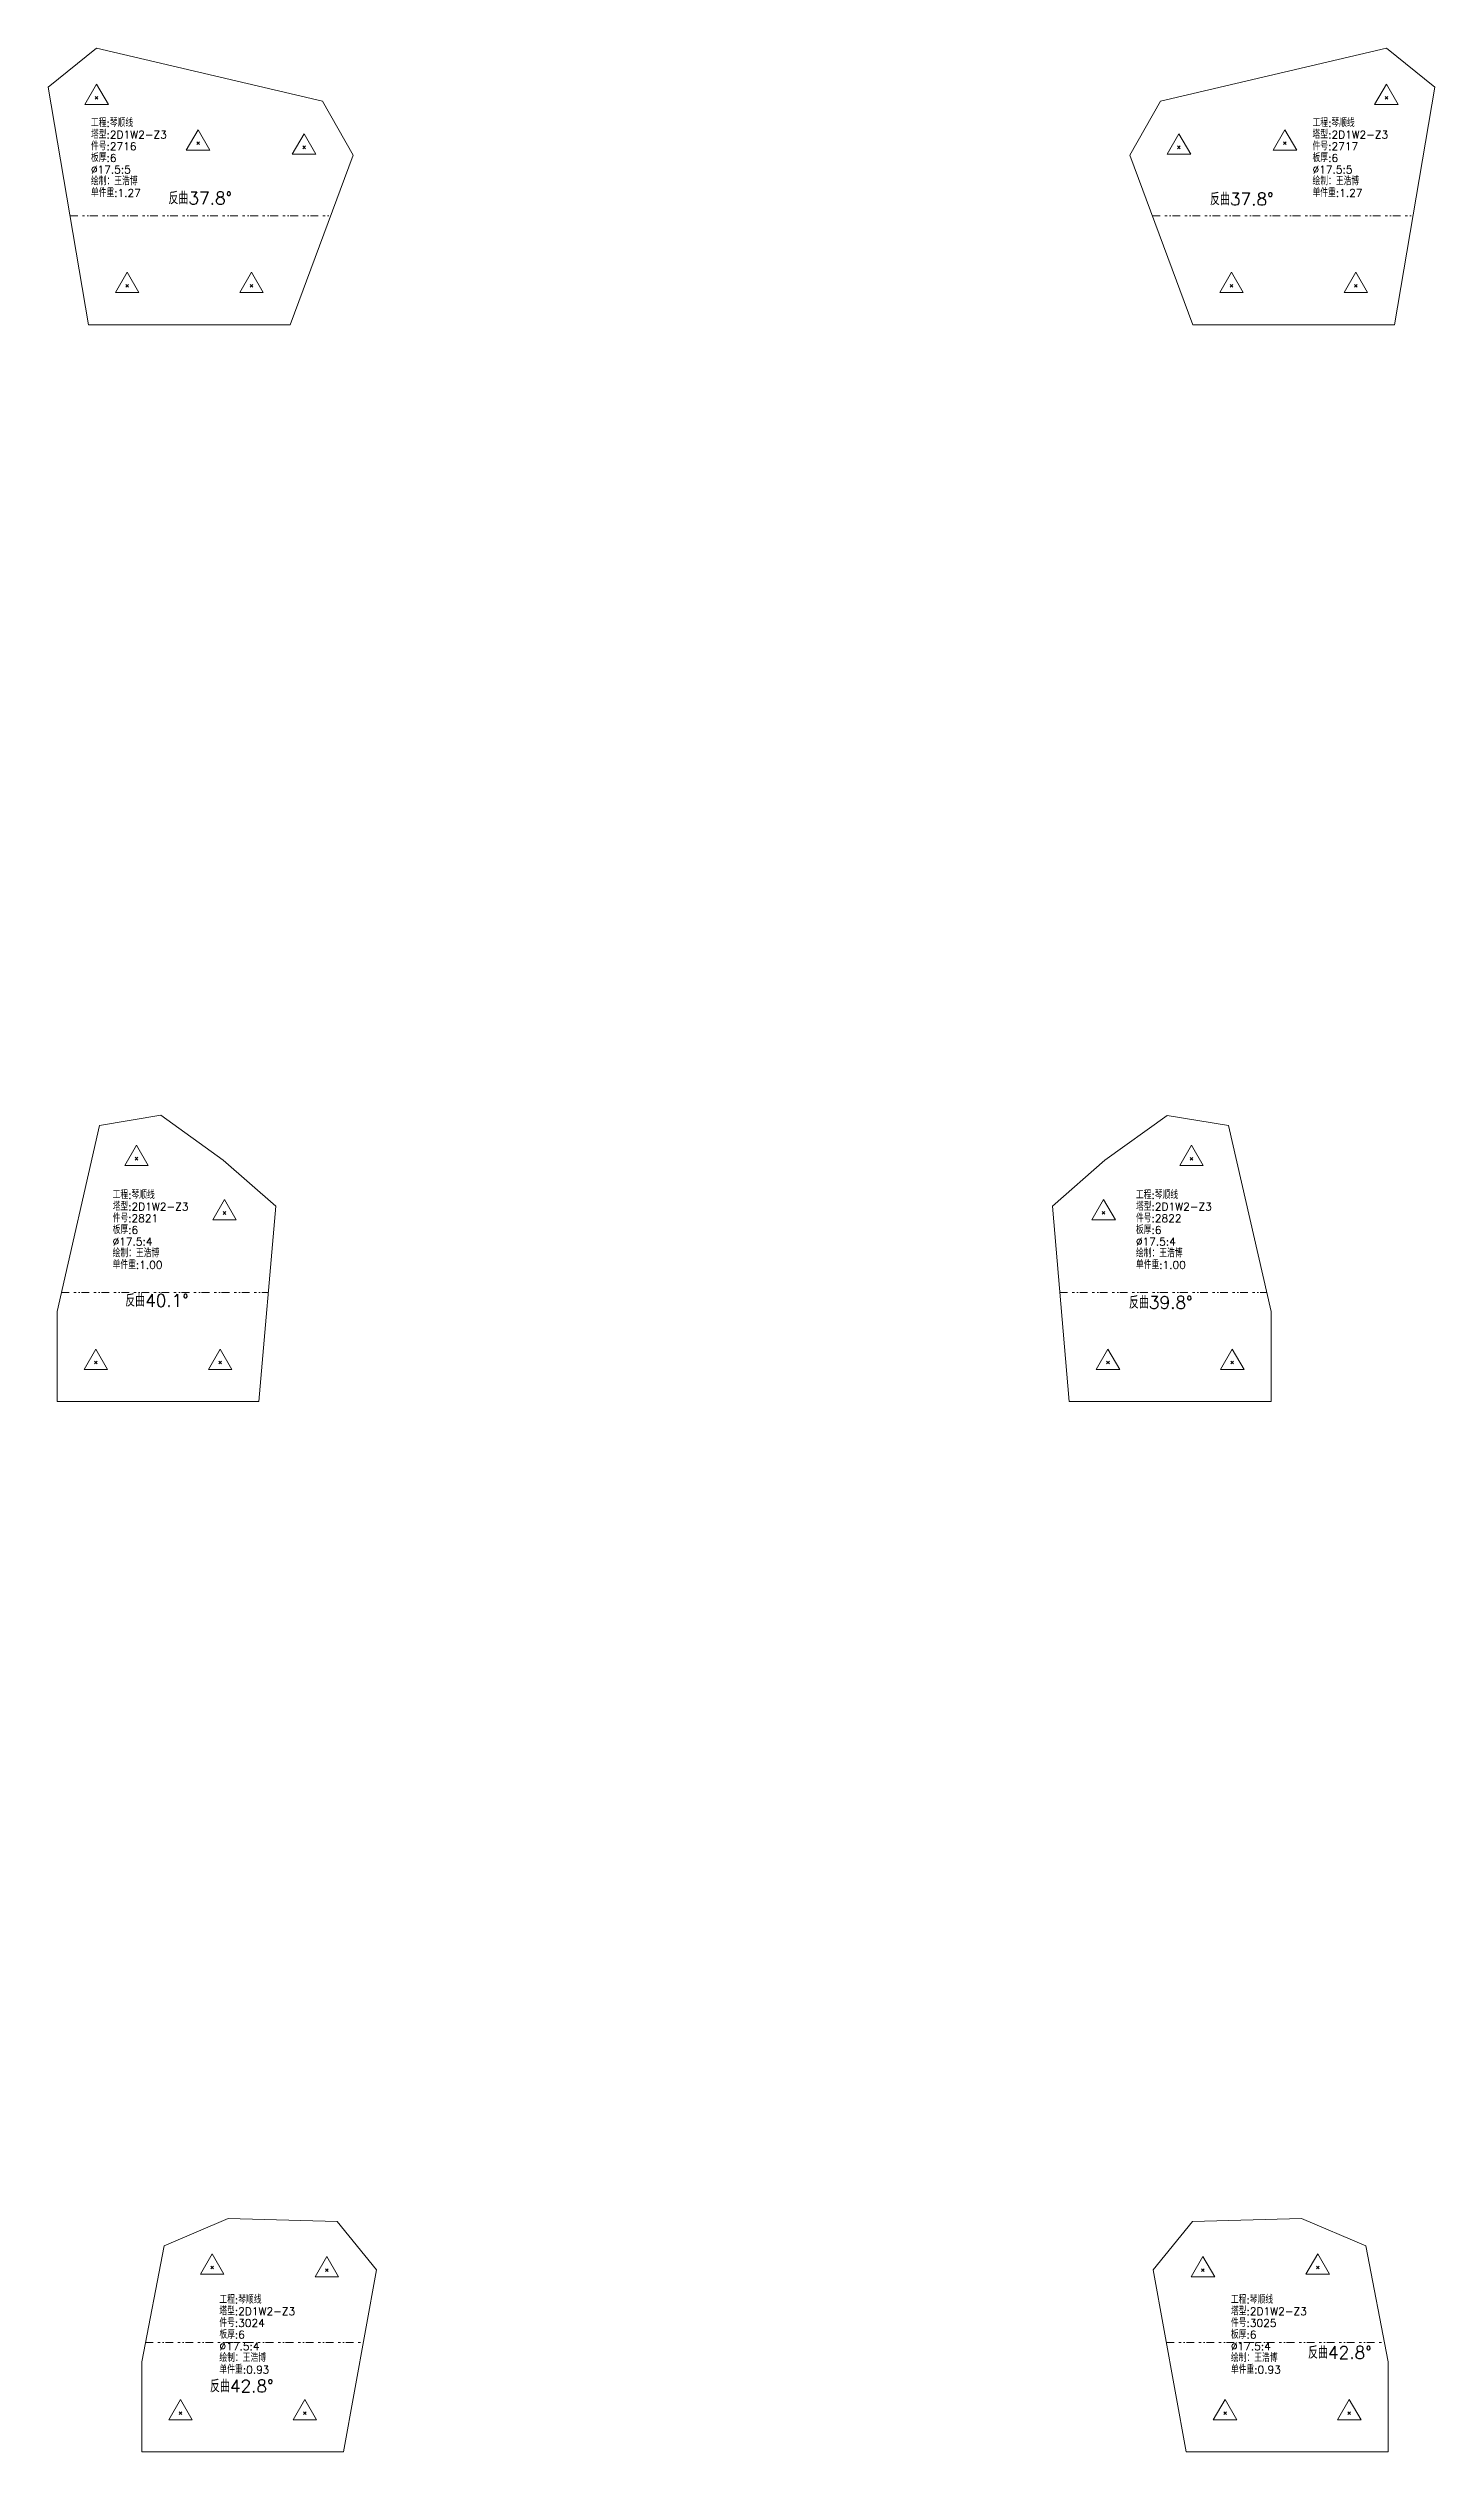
# Model space of a CAD drawing. Extents: x -580 to 8755, y 0 to 14723.
# Drawn here: x 5938 to 6831, y 2351 to 3898 of the extents above; entities that cross this region are included whole.
import ezdxf
from ezdxf.enums import TextEntityAlignment as Align

# ---------------------------------------------------------------- set-up
doc = ezdxf.new("R2010")
doc.units = 0
doc.header["$MEASUREMENT"] = 0
doc.linetypes.add('自定义线型', pattern=[12.9, 5, -3, 1.5, -2, 0.4, -1])
doc.layers.add('1', color=7, linetype='CONTINUOUS', lineweight=25)
doc.styles.get("Standard").update_dxf_attribs({"font": 'simplex.shx', "width": 0.7, "height": 3, "bigfont": 'gbhzfs.shx'})

msp = doc.modelspace()

# ---------------------------------------------------------------- linework, layer by layer
at = {"layer": '1', "color": 7, "linetype": 'Continuous', "lineweight": 18}
for p, q in [((5969.09993, 3898.36311), (5937.98393, 3873.22758)), ((6114.65086, 3864.24647), (5969.09993, 3898.36311)), ((6799.77639, 3898.36108), (6654.22668, 3864.24647)), ((6830.89288, 3873.22718), (6799.77639, 3898.36108)), ((5937.98393, 3873.22758), (5963.94766, 3720.33664)), ((6804.92989, 3720.33664), (6830.89288, 3873.22718)), ((6134.43877, 3829.48386), (6114.65086, 3864.24647)), ((6654.22668, 3864.24647), (6634.43877, 3829.48386)), ((6093.94766, 3720.33664), (6134.43877, 3829.48386)), ((6634.43877, 3829.48386), (6674.92989, 3720.33664)), ((5963.94766, 3720.33664), (6093.94766, 3720.33664)), ((6674.92989, 3720.33664), (6804.92989, 3720.33664)), ((5971.1737, 3205.02766), (5943.75023, 3085.32081)), ((6010.64402, 3211.5155), (5971.1737, 3205.02766)), ((6050.70924, 3182.57867), (6010.64402, 3211.5155)), ((6658.50395, 3211.45744), (6618.43887, 3182.60075)), ((6697.97433, 3204.96984), (6658.50395, 3211.45744)), ((6725.39822, 3085.32081), (6697.97433, 3204.96984)), ((6084.57417, 3152.94479), (6050.70924, 3182.57867)), ((6618.43887, 3182.60075), (6584.57417, 3152.96819)), ((6073.75023, 3027.32081), (6084.57417, 3152.94479)), ((6584.57417, 3152.96819), (6595.39822, 3027.32081)), ((5943.75023, 3085.32081), (5943.75023, 3027.32081)), ((6725.39822, 3027.32081), (6725.39822, 3085.32081)), ((5943.75023, 3027.32081), (6073.75023, 3027.32081)), ((6595.39822, 3027.32081), (6725.39822, 3027.32081)), ((6054.00364, 2501.57308), (6012.63001, 2483.87499)), ((6124.2169, 2499.535), (6054.00364, 2501.57308)), ((6149.51267, 2468.54912), (6124.2169, 2499.535)), ((6674.80843, 2499.535), (6649.51267, 2468.54912)), ((6745.02169, 2501.57308), (6674.80843, 2499.535)), ((6786.39533, 2483.87499), (6745.02169, 2501.57308)), ((6012.63001, 2483.87499), (5998.27334, 2409.26063)), ((6800.752, 2409.26063), (6786.39533, 2483.87499)), ((6128.27334, 2351.26063), (6149.51267, 2468.54912)), ((6649.51267, 2468.54912), (6670.752, 2351.26063)), ((5998.27334, 2409.26063), (5998.27334, 2351.26063)), ((6800.752, 2351.26063), (6800.752, 2409.26063)), ((5998.27334, 2351.26063), (6128.27334, 2351.26063)), ((6670.752, 2351.26063), (6800.752, 2351.26063))]:
    msp.add_line(p, q, dxfattribs=at)
at = {"layer": '1', "color": 7, "linetype": 'Continuous', "lineweight": 13}
for p, q in [((5969.25121, 3875.09838), (5961.67371, 3861.97338)), ((5976.82871, 3861.97338), (5969.25121, 3875.09838)), ((6799.62531, 3875.09711), (6792.04781, 3861.97211)), ((6807.20281, 3861.97211), (6799.62531, 3875.09711)), ((5961.67371, 3861.97338), (5976.82871, 3861.97338)), ((5968.37621, 3865.47338), (5970.12621, 3867.22338)), ((5970.12621, 3865.47338), (5968.37621, 3867.22338)), ((6792.04781, 3861.97211), (6807.20281, 3861.97211)), ((6798.75031, 3865.47211), (6800.50031, 3867.22211)), ((6800.50031, 3865.47211), (6798.75031, 3867.22211)), ((6034.55065, 3845.84823), (6026.97315, 3832.72323)), ((6033.67565, 3836.22323), (6035.42565, 3837.97323)), ((6035.42565, 3836.22323), (6033.67565, 3837.97323)), ((6042.12815, 3832.72323), (6034.55065, 3845.84823)), ((6102.81819, 3843.24772), (6095.24069, 3830.12272)), ((6110.39569, 3830.12272), (6102.81819, 3843.24772)), ((6666.05936, 3843.24772), (6658.48186, 3830.12272)), ((6673.63686, 3830.12272), (6666.05936, 3843.24772)), ((6734.32689, 3845.84823), (6726.74939, 3832.72323)), ((6733.45189, 3836.22323), (6735.20189, 3837.97323)), ((6735.20189, 3836.22323), (6733.45189, 3837.97323)), ((6741.90439, 3832.72323), (6734.32689, 3845.84823)), ((6026.97315, 3832.72323), (6042.12815, 3832.72323)), ((6095.24069, 3830.12272), (6110.39569, 3830.12272)), ((6101.94319, 3833.62272), (6103.69319, 3835.37272)), ((6103.69319, 3833.62272), (6101.94319, 3835.37272)), ((6658.48186, 3830.12272), (6673.63686, 3830.12272)), ((6665.18436, 3833.62272), (6666.93436, 3835.37272)), ((6666.93436, 3833.62272), (6665.18436, 3835.37272)), ((6726.74939, 3832.72323), (6741.90439, 3832.72323)), ((5988.94766, 3754.08664), (5981.37016, 3740.96164)), ((5988.07266, 3744.46164), (5989.82266, 3746.21164)), ((5989.82266, 3744.46164), (5988.07266, 3746.21164)), ((5996.52516, 3740.96164), (5988.94766, 3754.08664)), ((6068.94766, 3754.08664), (6061.37016, 3740.96164)), ((6068.07266, 3744.46164), (6069.82266, 3746.21164)), ((6069.82266, 3744.46164), (6068.07266, 3746.21164)), ((6076.52516, 3740.96164), (6068.94766, 3754.08664)), ((6699.92989, 3754.08664), (6692.35239, 3740.96164)), ((6699.05489, 3744.46164), (6700.80489, 3746.21164)), ((6700.80489, 3744.46164), (6699.05489, 3746.21164)), ((6707.50739, 3740.96164), (6699.92989, 3754.08664)), ((6779.92989, 3754.08664), (6772.35239, 3740.96164)), ((6779.05489, 3744.46164), (6780.80489, 3746.21164)), ((6780.80489, 3744.46164), (6779.05489, 3746.21164)), ((6787.50739, 3740.96164), (6779.92989, 3754.08664)), ((5981.37016, 3740.96164), (5996.52516, 3740.96164)), ((6061.37016, 3740.96164), (6076.52516, 3740.96164)), ((6692.35239, 3740.96164), (6707.50739, 3740.96164)), ((6772.35239, 3740.96164), (6787.50739, 3740.96164)), ((5994.96359, 3192.35593), (5987.38609, 3179.23093)), ((6002.54109, 3179.23093), (5994.96359, 3192.35593)), ((6674.18438, 3192.29466), (6666.60688, 3179.16966)), ((6681.76188, 3179.16966), (6674.18438, 3192.29466)), ((5987.38609, 3179.23093), (6002.54109, 3179.23093)), ((5994.08859, 3182.73093), (5995.83859, 3184.48093)), ((5995.83859, 3182.73093), (5994.08859, 3184.48093)), ((6666.60688, 3179.16966), (6681.76188, 3179.16966)), ((6673.30938, 3182.66966), (6675.05938, 3184.41966)), ((6675.05938, 3182.66966), (6673.30938, 3184.41966)), ((6051.55472, 3157.36862), (6043.97722, 3144.24362)), ((6059.13222, 3144.24362), (6051.55472, 3157.36862)), ((6617.59351, 3157.39374), (6610.01601, 3144.26874)), ((6625.17101, 3144.26874), (6617.59351, 3157.39374)), ((6043.97722, 3144.24362), (6059.13222, 3144.24362)), ((6050.67972, 3147.74362), (6052.42972, 3149.49362)), ((6052.42972, 3147.74362), (6050.67972, 3149.49362)), ((6610.01601, 3144.26874), (6625.17101, 3144.26874)), ((6616.71851, 3147.76874), (6618.46851, 3149.51874)), ((6618.46851, 3147.76874), (6616.71851, 3149.51874)), ((5968.75023, 3061.07081), (5961.17273, 3047.94581)), ((5961.17273, 3047.94581), (5976.32773, 3047.94581)), ((5967.87523, 3051.44581), (5969.62523, 3053.19581)), ((5969.62523, 3051.44581), (5967.87523, 3053.19581)), ((5976.32773, 3047.94581), (5968.75023, 3061.07081)), ((6048.75023, 3061.07081), (6041.17273, 3047.94581)), ((6041.17273, 3047.94581), (6056.32773, 3047.94581)), ((6047.87523, 3051.44581), (6049.62523, 3053.19581)), ((6049.62523, 3051.44581), (6047.87523, 3053.19581)), ((6056.32773, 3047.94581), (6048.75023, 3061.07081)), ((6620.39822, 3061.07081), (6612.82072, 3047.94581)), ((6612.82072, 3047.94581), (6627.97572, 3047.94581)), ((6619.52322, 3051.44581), (6621.27322, 3053.19581)), ((6621.27322, 3051.44581), (6619.52322, 3053.19581)), ((6627.97572, 3047.94581), (6620.39822, 3061.07081)), ((6700.39822, 3061.07081), (6692.82072, 3047.94581)), ((6692.82072, 3047.94581), (6707.97572, 3047.94581)), ((6699.52322, 3051.44581), (6701.27322, 3053.19581)), ((6701.27322, 3051.44581), (6699.52322, 3053.19581)), ((6707.97572, 3047.94581), (6700.39822, 3061.07081)), ((6043.6088, 2478.68533), (6036.0313, 2465.56033)), ((6051.1863, 2465.56033), (6043.6088, 2478.68533)), ((6117.49862, 2476.98221), (6109.92112, 2463.85721)), ((6125.07612, 2463.85721), (6117.49862, 2476.98221)), ((6681.52672, 2476.98221), (6673.94922, 2463.85721)), ((6689.10422, 2463.85721), (6681.52672, 2476.98221)), ((6755.41653, 2478.68532), (6747.83903, 2465.56032)), ((6762.99403, 2465.56032), (6755.41653, 2478.68532)), ((6036.0313, 2465.56033), (6051.1863, 2465.56033)), ((6042.7338, 2469.06033), (6044.4838, 2470.81033)), ((6044.4838, 2469.06033), (6042.7338, 2470.81033)), ((6109.92112, 2463.85721), (6125.07612, 2463.85721)), ((6116.62362, 2467.35721), (6118.37362, 2469.10721)), ((6118.37362, 2467.35721), (6116.62362, 2469.10721)), ((6673.94922, 2463.85721), (6689.10422, 2463.85721)), ((6680.65172, 2467.35721), (6682.40172, 2469.10721)), ((6682.40172, 2467.35721), (6680.65172, 2469.10721)), ((6747.83903, 2465.56032), (6762.99403, 2465.56032)), ((6754.54153, 2469.06032), (6756.29153, 2470.81032)), ((6756.29153, 2469.06032), (6754.54153, 2470.81032)), ((6023.27334, 2385.01063), (6015.69584, 2371.88563)), ((6030.85084, 2371.88563), (6023.27334, 2385.01063)), ((6103.27334, 2385.01063), (6095.69584, 2371.88563)), ((6110.85084, 2371.88563), (6103.27334, 2385.01063)), ((6695.752, 2385.01063), (6688.1745, 2371.88563)), ((6703.3295, 2371.88563), (6695.752, 2385.01063)), ((6775.752, 2385.01063), (6768.1745, 2371.88563)), ((6783.3295, 2371.88563), (6775.752, 2385.01063)), ((6015.69584, 2371.88563), (6030.85084, 2371.88563)), ((6022.39834, 2375.38563), (6024.14834, 2377.13563)), ((6024.14834, 2375.38563), (6022.39834, 2377.13563)), ((6095.69584, 2371.88563), (6110.85084, 2371.88563)), ((6102.39834, 2375.38563), (6104.14834, 2377.13563)), ((6104.14834, 2375.38563), (6102.39834, 2377.13563)), ((6688.1745, 2371.88563), (6703.3295, 2371.88563)), ((6694.877, 2375.38563), (6696.627, 2377.13563)), ((6696.627, 2375.38563), (6694.877, 2377.13563)), ((6768.1745, 2371.88563), (6783.3295, 2371.88563)), ((6774.877, 2375.38563), (6776.627, 2377.13563)), ((6776.627, 2375.38563), (6774.877, 2377.13563))]:
    msp.add_line(p, q, dxfattribs=at)
at = {"layer": '1', "color": 190, "linetype": '自定义线型', "lineweight": 13}
for p, q in [((5952.05086, 3790.39253), (6119.93678, 3790.39253)), ((6648.94076, 3790.39253), (6816.82638, 3790.39253)), ((5946.54302, 3097.51171), (6079.79797, 3097.51171)), ((6589.35293, 3097.49545), (6722.60776, 3097.49545)), ((6000.65001, 2421.61262), (6141.01311, 2421.61262)), ((6658.01222, 2421.61262), (6798.37533, 2421.61262))]:
    msp.add_line(p, q, dxfattribs=at)

# ---------------------------------------------------------------- texts
at = {"layer": '1', "color": 7, "linetype": 'Continuous', "lineweight": 18}
for s, p in [('工程:琴顺线', (5965.61561, 3846.16567)), ('工程:琴顺线', (6752.07009, 3846.16465)), ('件号:2716', (5965.61561, 3831.16567)), ('塔型:2D1W2-Z3', (5965.61561, 3838.66567)), ('件号:2717', (6752.07009, 3831.16465)), ('塔型:2D1W2-Z3', (6752.07009, 3838.66465)), ('板厚:6', (5965.61561, 3823.66567)), ('%%c17.5:5', (5965.61561, 3816.16567)), ('板厚:6', (6752.07009, 3823.66465)), ('%%c17.5:5', (6752.07009, 3816.16465)), ('绘制：王浩博', (5965.61561, 3808.66567)), ('单件重:1.27', (5965.61561, 3801.16567)), ('绘制：王浩博', (6752.07009, 3808.66465)), ('单件重:1.27', (6752.07009, 3801.16465)), ('工程:琴顺线', (5979.56646, 3156.23395)), ('工程:琴顺线', (6638.39045, 3156.20492)), ('件号:2821', (5979.56646, 3141.23395)), ('板厚:6', (5979.56646, 3133.73395)), ('塔型:2D1W2-Z3', (5979.56646, 3148.73395)), ('件号:2822', (6638.39045, 3141.20492)), ('板厚:6', (6638.39045, 3133.70492)), ('塔型:2D1W2-Z3', (6638.39045, 3148.70492)), ('绘制：王浩博', (5979.56646, 3118.73395)), ('%%c17.5:4', (5979.56646, 3126.23395)), ('绘制：王浩博', (6638.39045, 3118.70492)), ('%%c17.5:4', (6638.39045, 3126.20492)), ('单件重:1.00', (5979.56646, 3111.23395)), ('单件重:1.00', (6638.39045, 3111.20492)), ('塔型:2D1W2-Z3', (6048.29726, 2437.73264)), ('工程:琴顺线', (6048.29726, 2445.23264)), ('塔型:2D1W2-Z3', (6699.53659, 2437.73264)), ('工程:琴顺线', (6699.53659, 2445.23264)), ('件号:3024', (6048.29726, 2430.23264)), ('板厚:6', (6048.29726, 2422.73264)), ('件号:3025', (6699.53659, 2430.23264)), ('板厚:6', (6699.53659, 2422.73264)), ('绘制：王浩博', (6048.29726, 2407.73264)), ('%%c17.5:4', (6048.29726, 2415.23264)), ('绘制：王浩博', (6699.53659, 2407.73264)), ('%%c17.5:4', (6699.53659, 2415.23264)), ('单件重:0.93', (6048.29726, 2400.23264)), ('单件重:0.93', (6699.53659, 2400.23264))]:
    msp.add_text(s, height=5, dxfattribs=at).set_placement(p, align=Align.BOTTOM_LEFT)
at = {"layer": '1', "color": 7, "linetype": 'Continuous', "lineweight": 13}
for s, p in [('反曲37.8%%d', (6035.99382, 3795.39253)), ('反曲37.8%%d', (6706.53667, 3794.78978)), ('反曲40.1%%d', (6008.11493, 3085.91735)), ('反曲39.8%%d', (6654.3567, 3084.65322)), ('反曲42.8%%d', (6769.6661, 2408.82805)), ('反曲42.8%%d', (6062.6738, 2387.25287))]:
    msp.add_text(s, height=8, dxfattribs=at).set_placement(p, align=Align.BOTTOM_CENTER)

doc.saveas('drawing.dxf')
